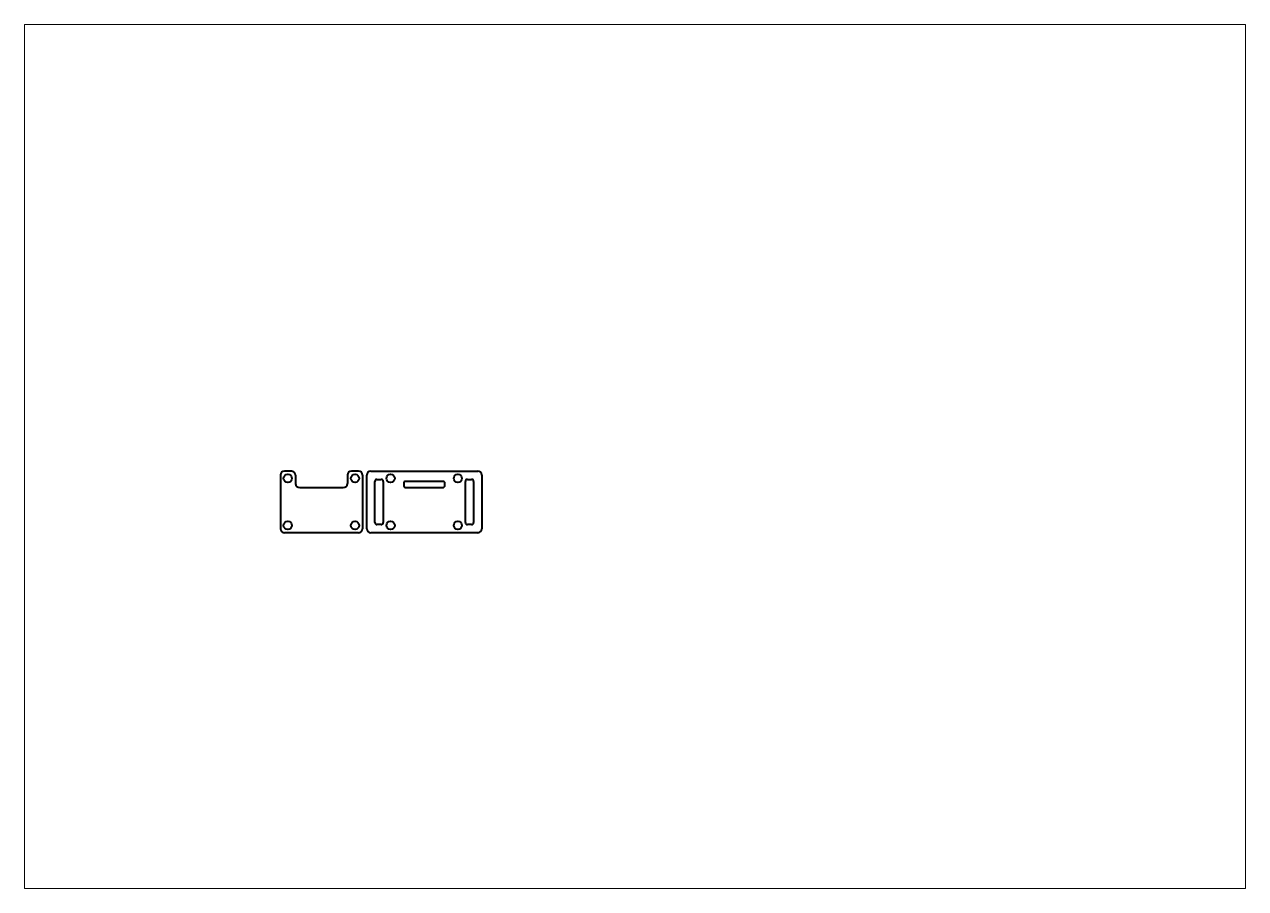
# Paper-space layout '图纸' of a CAD drawing. Header units: millimetres. Extents: x 0 to 297, y 0 to 210.
# The model-space entities are those that its viewports show. They can reach past a viewport. Long polylines and large blocks are cut down to what shows.
import ezdxf

# ---------------------------------------------------------------- set-up
doc = ezdxf.new("R2010")
doc.units = ezdxf.units.MM
doc.layers.add('几何', color=7, linetype='Continuous')

msp = doc.modelspace()

# ---------------------------------------------------------------- linework, layer by layer
at = {"layer": '几何', "linetype": 'Continuous', "lineweight": 40}
for p, q in [((65.06, 101.45), (63.25, 101.45)), ((81.25, 101.45), (79.55, 101.45)), ((84.25, 101.45), (110.25, 101.45)), ((62.25, 100.45), (62.25, 87.45)), ((65.95, 100.45), (65.95, 98.45)), ((78.55, 100.45), (78.55, 98.45)), ((82.25, 100.45), (82.25, 87.45)), ((83.25, 87.45), (83.25, 100.45)), ((85.25, 88.95), (85.25, 98.95)), ((85.75, 99.45), (86.75, 99.45)), ((87.25, 98.95), (87.25, 88.95)), ((92.25, 98.45), (92.25, 97.95)), ((101.75, 98.95), (92.75, 98.95)), ((102.25, 97.95), (102.25, 98.45)), ((107.25, 88.95), (107.25, 98.95)), ((107.75, 99.45), (108.75, 99.45)), ((109.25, 98.95), (109.25, 88.95)), ((111.25, 100.45), (111.25, 87.45)), ((66.95, 97.45), (77.55, 97.45)), ((92.75, 97.45), (101.75, 97.45)), ((81.25, 86.45), (63.25, 86.45)), ((110.25, 86.45), (84.25, 86.45)), ((86.75, 88.45), (85.75, 88.45)), ((108.75, 88.45), (107.75, 88.45))]:
    msp.add_line(p, q, dxfattribs=at)
for centre in [(64.05, 99.68), (80.42, 99.68), (89.05, 99.68), (105.42, 99.68), (64.05, 88.25), (80.42, 88.25), (89.05, 88.25), (105.42, 88.25)]:
    msp.add_circle(centre, 1, dxfattribs=at)
for centre, radius, start, end in [((63.25, 100.45), 1, 90, 180), ((64.81, 100.33), 1.15, 5.972, 77.6324), ((79.55, 100.45), 1, 90, 180), ((81.25, 100.45), 1, 0, 90), ((84.25, 100.45), 1, 90, 180), ((110.25, 100.45), 1, 0, 90), ((66.95, 98.45), 1, 180, 270), ((77.55, 98.45), 1, 270, 0), ((85.75, 98.95), 0.5, 90, 180), ((86.75, 98.95), 0.5, 0, 90), ((92.75, 98.45), 0.5, 90, 180), ((101.75, 98.45), 0.5, 0, 90), ((107.75, 98.95), 0.5, 90, 180), ((108.75, 98.95), 0.5, 0, 90), ((92.75, 97.95), 0.5, 180, 270), ((101.75, 97.95), 0.5, 270, 0), ((63.25, 87.45), 1, 180, 270), ((81.25, 87.45), 1, 270, 0), ((84.25, 87.45), 1, 180, 270), ((85.75, 88.95), 0.5, 180, 270), ((86.75, 88.95), 0.5, 270, 0), ((107.75, 88.95), 0.5, 180, 270), ((108.75, 88.95), 0.5, 270, 0), ((110.25, 87.45), 1, 270, 0)]:
    msp.add_arc(centre, radius, start, end, dxfattribs=at)

psp = doc.layouts.new('图纸')

# ---------------------------------------------------------------- viewports
at = {"layer": '0'}
psp.add_viewport(center=(148.5, 105), size=(297, 210), view_center_point=(148.5, 105), view_height=210, dxfattribs=at)

doc.saveas('drawing.dxf')
